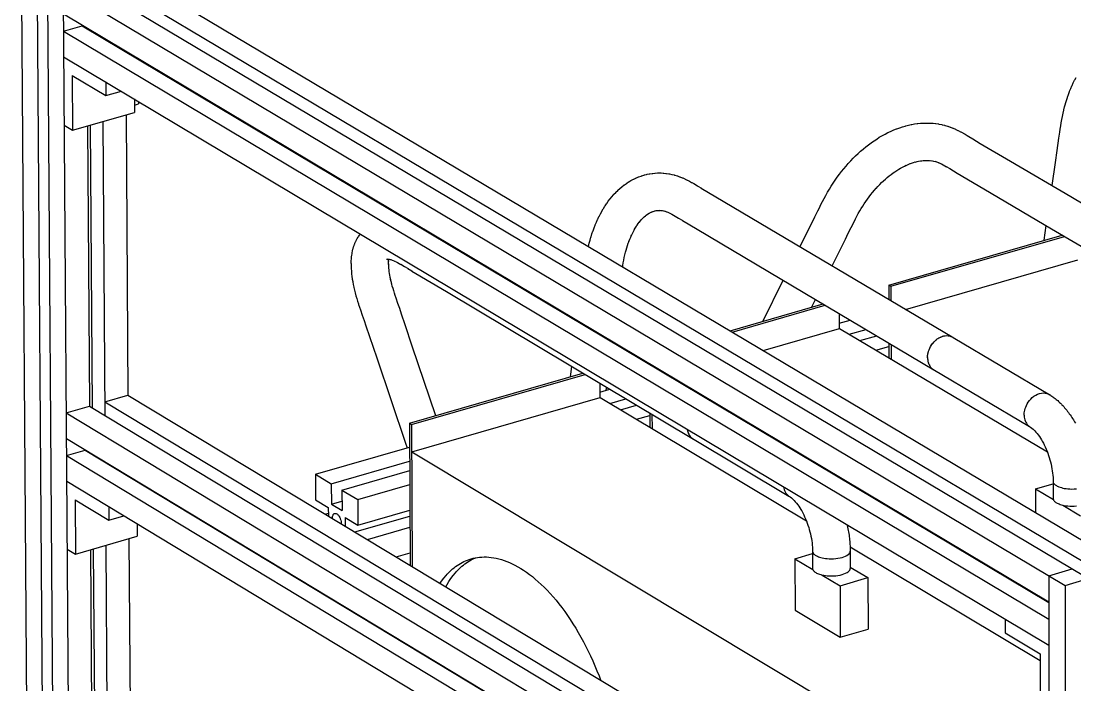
# Model space of a CAD drawing. Header units: millimetres. Extents: x -320 to 345, y -425 to 415.
# Drawn here: x -320.4 to -38.1, y 122.2 to 299.9 of the extents above; entities that cross this region are included whole.
import ezdxf

# ---------------------------------------------------------------- set-up
doc = ezdxf.new("R2010")
doc.units = ezdxf.units.MM
doc.layers.add('VISIBLE', color=7, linetype='Continuous')

msp = doc.modelspace()

# ---------------------------------------------------------------- linework, layer by layer
at = {"layer": 'VISIBLE'}
for p, q in [((-320.42, 315.37), (-316.26, -245.81)), ((-302.16, 313.61), (-31.15, 152.39)), ((-296.78, 315.88), (-24, 153.7)), ((-316.2, 312.86), (-312.09, -248.45)), ((-313.38, 311.18), (-309.3, -250.21)), ((-313.38, 311.18), (-40.75, 148.83)), ((-306.31, 312.44), (-35.34, 151.18)), ((-309.15, 308.66), (-305.13, -252.85)), ((-309.1, 301.79), (-45.12, 144.47)), ((-309.07, 297.21), (-304.09, 298.62)), ((-309.07, 297.21), (-45.12, 139.83)), ((-304.09, 298.81), (-304.09, 298.62)), ((-304.09, 298.62), (-45.12, 144.29)), ((-309.02, 290.35), (-45.11, 132.87)), ((-309.02, 290.35), (-309.02, 290.35)), ((-306.73, 285.34), (-306.63, 270.7)), ((-306.73, 285.34), (-297.7, 279.95)), ((-306.73, 285.34), (-306.73, 285.34)), ((-297.73, 283.61), (-297.7, 279.95)), ((-297.73, 283.61), (-297.73, 283.61)), ((-39.21, 281.85), (-38.9, 282.58)), ((-38.9, 282.58), (-38.87, 282.64)), ((-38.87, 282.64), (-38.54, 283.36)), ((-38.54, 283.36), (-38.19, 284.06)), ((-38.19, 284.06), (-38.16, 284.12)), ((-38.16, 284.12), (-37.8, 284.8)), ((-297.7, 279.95), (-293.56, 281.13)), ((-40.12, 279.43), (-40.1, 279.49)), ((-40.1, 279.49), (-39.83, 280.27)), ((-39.83, 280.27), (-39.54, 281.04)), ((-39.54, 281.04), (-39.52, 281.1)), ((-39.52, 281.1), (-39.21, 281.85)), ((-290.07, 279.04), (-290.05, 275.42)), ((-290.06, 277.4), (-288.99, 277.71)), ((-289, 278.4), (-288.99, 277.71)), ((-288.99, 277.71), (-288.99, 277.71)), ((-41.09, 276.11), (-40.87, 276.94)), ((-40.87, 276.94), (-40.64, 277.77)), ((-40.64, 277.77), (-40.63, 277.82)), ((-40.63, 277.82), (-40.38, 278.63)), ((-40.38, 278.63), (-40.12, 279.43)), ((-306.63, 270.7), (-290.05, 275.42)), ((-292.29, 274.78), (-291.78, 199.75)), ((-290.05, 275.42), (-290.05, 275.42)), ((-41.63, 273.52), (-41.47, 274.37)), ((-41.47, 274.37), (-41.29, 275.22)), ((-41.29, 275.22), (-41.1, 276.06)), ((-41.29, 275.22), (-41.28, 275.27)), ((-41.29, 275.22), (-41.29, 275.22)), ((-41.28, 275.27), (-41.26, 275.34)), ((-41.1, 276.06), (-41.09, 276.11)), ((-41.09, 276.11), (-41.09, 276.11)), ((-41.09, 276.11), (-41.09, 276.11)), ((-308.89, 272.05), (-306.63, 270.7)), ((-308.89, 272.05), (-308.89, 272.05)), ((-302.65, 271.83), (-302.13, 196.78)), ((-301.87, 272.05), (-301.34, 196.3)), ((-298.51, 273.01), (-297.96, 194.27)), ((-86.65, 270.74), (-85.92, 271.03)), ((-85.92, 271.03), (-85.78, 271.08)), ((-85.78, 271.08), (-85.05, 271.35)), ((-85.05, 271.35), (-84.32, 271.58)), ((-84.32, 271.58), (-83.59, 271.79)), ((-83.59, 271.79), (-83.43, 271.84)), ((-83.43, 271.84), (-82.7, 272.02)), ((-82.7, 272.02), (-81.98, 272.17)), ((-81.98, 272.17), (-81.81, 272.21)), ((-81.81, 272.21), (-81.09, 272.34)), ((-81.09, 272.34), (-80.37, 272.43)), ((-80.37, 272.43), (-80.2, 272.46)), ((-80.2, 272.46), (-79.48, 272.53)), ((-79.48, 272.53), (-79.31, 272.54)), ((-79.31, 272.54), (-78.59, 272.58)), ((-78.59, 272.58), (-77.89, 272.59)), ((-77.89, 272.59), (-77.71, 272.59)), ((-77.71, 272.59), (-77, 272.58)), ((-77, 272.58), (-76.91, 272.57)), ((-76.91, 272.57), (-76.21, 272.53)), ((-76.21, 272.53), (-76.13, 272.52)), ((-76.13, 272.52), (-75.43, 272.45)), ((-75.43, 272.45), (-75.34, 272.44)), ((-75.34, 272.44), (-74.66, 272.34)), ((-74.66, 272.34), (-74.57, 272.32)), ((-74.57, 272.32), (-74.48, 272.3)), ((-74.48, 272.3), (-73.8, 272.17)), ((-73.8, 272.17), (-73.71, 272.15)), ((-73.71, 272.15), (-73.05, 271.99)), ((-73.05, 271.99), (-72.96, 271.97)), ((-72.96, 271.97), (-72.87, 271.94)), ((-72.87, 271.94), (-72.22, 271.75)), ((-72.22, 271.75), (-72.13, 271.72)), ((-72.13, 271.72), (-71.5, 271.5)), ((-71.5, 271.5), (-71.41, 271.47)), ((-71.41, 271.47), (-70.79, 271.22)), ((-70.79, 271.22), (-70.71, 271.19)), ((-70.71, 271.19), (-70.11, 270.92)), ((-42.05, 270.98), (-41.92, 271.82)), ((-41.92, 271.82), (-41.78, 272.67)), ((-41.78, 272.67), (-41.63, 273.52)), ((-91.93, 267.86), (-91.22, 268.32)), ((-91.22, 268.32), (-90.51, 268.77)), ((-90.51, 268.77), (-89.8, 269.18)), ((-89.8, 269.18), (-89.68, 269.25)), ((-89.68, 269.25), (-88.96, 269.65)), ((-88.96, 269.65), (-88.24, 270.02)), ((-88.24, 270.02), (-87.51, 270.36)), ((-87.51, 270.36), (-87.38, 270.42)), ((-87.38, 270.42), (-86.65, 270.74)), ((-70.11, 270.92), (-70.02, 270.89)), ((-70.02, 270.89), (-69.44, 270.61)), ((-69.44, 270.61), (-69.35, 270.57)), ((-69.35, 270.57), (-68.79, 270.28)), ((-68.79, 270.28), (-68.7, 270.23)), ((-68.7, 270.23), (-68.15, 269.93)), ((-68.15, 269.93), (-68.07, 269.89)), ((-68.07, 269.89), (-67.53, 269.58)), ((-67.53, 269.58), (-67, 269.27)), ((-67, 269.27), (-66.49, 268.96)), ((-66.49, 268.96), (-65.47, 268.35)), ((-65.47, 268.35), (-63.47, 267.16)), ((-42.88, 265.25), (-42.42, 268.5)), ((-42.42, 268.5), (-42.18, 270.15)), ((-42.18, 270.15), (-42.05, 270.98)), ((-95.54, 265.04), (-94.87, 265.62)), ((-94.87, 265.62), (-94.79, 265.69)), ((-94.79, 265.69), (-94.11, 266.25)), ((-94.11, 266.25), (-93.42, 266.78)), ((-93.42, 266.78), (-92.73, 267.29)), ((-92.73, 267.29), (-92.03, 267.78)), ((-92.03, 267.78), (-91.93, 267.86)), ((-63.47, 267.16), (-55.4, 262.41)), ((-98.13, 262.51), (-97.5, 263.18)), ((-97.5, 263.18), (-96.85, 263.82)), ((-96.85, 263.82), (-96.2, 264.44)), ((-96.2, 264.44), (-95.54, 265.04)), ((-79.12, 262.52), (-78.63, 262.57)), ((-78.77, 262.56), (-78.25, 262.59)), ((-78.77, 262.56), (-78.77, 262.56)), ((-78.25, 262.59), (-77.82, 262.6)), ((-77.91, 262.6), (-77.4, 262.59)), ((-77.91, 262.6), (-77.91, 262.6)), ((-77.4, 262.59), (-77.04, 262.57)), ((-77.08, 262.57), (-76.62, 262.52)), ((-77.08, 262.57), (-77.08, 262.57)), ((-43.35, 262.02), (-42.88, 265.25)), ((-100.62, 259.63), (-100.03, 260.36)), ((-100.03, 260.36), (-99.43, 261.08)), ((-99.43, 261.08), (-98.82, 261.77)), ((-98.82, 261.77), (-98.76, 261.83)), ((-98.76, 261.83), (-98.13, 262.51)), ((-86.39, 259.54), (-85.84, 259.9)), ((-85.84, 259.9), (-85.3, 260.24)), ((-85.3, 260.24), (-84.82, 260.52)), ((-84.87, 260.5), (-84.32, 260.8)), ((-84.87, 260.5), (-84.87, 260.5)), ((-84.32, 260.8), (-83.77, 261.08)), ((-83.77, 261.08), (-83.32, 261.29)), ((-83.36, 261.27), (-82.81, 261.51)), ((-83.36, 261.27), (-83.36, 261.27)), ((-82.81, 261.51), (-82.29, 261.72)), ((-82.41, 261.68), (-81.86, 261.88)), ((-82.41, 261.68), (-82.41, 261.68)), ((-81.86, 261.88), (-81.31, 262.05)), ((-81.31, 262.05), (-80.92, 262.17)), ((-80.93, 262.16), (-80.39, 262.3)), ((-80.93, 262.16), (-80.93, 262.16)), ((-80.39, 262.3), (-80, 262.38)), ((-80.01, 262.38), (-79.48, 262.47)), ((-80.01, 262.38), (-80.01, 262.38)), ((-79.48, 262.47), (-79.12, 262.52)), ((-79.12, 262.52), (-79.12, 262.52)), ((-76.76, 262.54), (-76.27, 262.47)), ((-76.76, 262.54), (-76.76, 262.54)), ((-76.27, 262.47), (-75.93, 262.41)), ((-75.97, 262.42), (-75.58, 262.32)), ((-75.97, 262.42), (-75.97, 262.42)), ((-75.67, 262.35), (-75.22, 262.21)), ((-75.67, 262.35), (-75.67, 262.35)), ((-75.38, 262.27), (-74.91, 262.1)), ((-75.38, 262.27), (-75.38, 262.27)), ((-74.91, 262.1), (-74.53, 261.95)), ((-74.62, 261.99), (-74.16, 261.78)), ((-74.62, 261.99), (-74.62, 261.99)), ((-74.16, 261.78), (-73.76, 261.59)), ((-73.86, 261.64), (-73.39, 261.4)), ((-73.86, 261.64), (-73.86, 261.64)), ((-73.39, 261.4), (-72.47, 260.89)), ((-72.6, 260.96), (-71.63, 260.39)), ((-72.6, 260.96), (-72.6, 260.96)), ((-71.63, 260.39), (-70.64, 259.79)), ((-70.64, 259.79), (-69.64, 259.18)), ((-55.4, 262.41), (-39.23, 252.89)), ((-44.25, 255.84), (-43.35, 262.02)), ((-157.58, 256.88), (-157.05, 257.19)), ((-157.05, 257.19), (-156.97, 257.24)), ((-156.97, 257.24), (-156.88, 257.28)), ((-156.88, 257.28), (-156.35, 257.57)), ((-156.35, 257.57), (-156.26, 257.61)), ((-156.26, 257.61), (-155.72, 257.87)), ((-155.72, 257.87), (-155.63, 257.91)), ((-155.63, 257.91), (-155.54, 257.95)), ((-155.54, 257.95), (-154.99, 258.18)), ((-154.99, 258.18), (-154.9, 258.21)), ((-154.9, 258.21), (-154.35, 258.41)), ((-154.35, 258.41), (-154.25, 258.45)), ((-154.25, 258.45), (-154.16, 258.48)), ((-154.16, 258.48), (-153.6, 258.65)), ((-153.6, 258.65), (-153.5, 258.68)), ((-153.5, 258.68), (-153.41, 258.7)), ((-153.41, 258.7), (-152.84, 258.85)), ((-152.84, 258.85), (-152.74, 258.87)), ((-152.74, 258.87), (-152.17, 258.99)), ((-152.17, 258.99), (-152.08, 259)), ((-152.08, 259), (-151.98, 259.02)), ((-151.98, 259.02), (-151.4, 259.11)), ((-151.4, 259.11), (-151.3, 259.12)), ((-151.3, 259.12), (-151.2, 259.13)), ((-151.2, 259.13), (-150.63, 259.19)), ((-150.63, 259.19), (-150.53, 259.2)), ((-150.53, 259.2), (-149.95, 259.22)), ((-149.95, 259.22), (-149.84, 259.23)), ((-149.84, 259.23), (-149.74, 259.23)), ((-149.74, 259.23), (-149.16, 259.23)), ((-149.16, 259.23), (-149.06, 259.23)), ((-149.06, 259.23), (-148.96, 259.22)), ((-148.96, 259.22), (-148.38, 259.19)), ((-148.38, 259.19), (-148.28, 259.19)), ((-148.28, 259.19), (-147.69, 259.13)), ((-147.69, 259.13), (-147.59, 259.12)), ((-147.59, 259.12), (-147.49, 259.1)), ((-147.49, 259.1), (-146.91, 259.02)), ((-146.91, 259.02), (-146.81, 259)), ((-146.81, 259), (-146.71, 258.98)), ((-146.71, 258.98), (-146.13, 258.86)), ((-146.13, 258.86), (-146.03, 258.84)), ((-146.03, 258.84), (-145.44, 258.69)), ((-145.44, 258.69), (-145.35, 258.67)), ((-145.35, 258.67), (-145.26, 258.64)), ((-145.26, 258.64), (-144.67, 258.47)), ((-144.67, 258.47), (-144.58, 258.44)), ((-144.58, 258.44), (-144.01, 258.23)), ((-144.01, 258.23), (-143.91, 258.2)), ((-143.91, 258.2), (-143.35, 257.97)), ((-143.35, 257.97), (-143.26, 257.94)), ((-143.26, 257.94), (-143.17, 257.9)), ((-143.17, 257.9), (-142.61, 257.65)), ((-142.61, 257.65), (-142.52, 257.61)), ((-142.52, 257.61), (-141.97, 257.34)), ((-141.97, 257.34), (-141.89, 257.3)), ((-141.89, 257.3), (-141.35, 257.01)), ((-141.35, 257.01), (-140.81, 256.72)), ((-102.86, 256.54), (-102.32, 257.33)), ((-102.32, 257.33), (-101.76, 258.12)), ((-101.76, 258.12), (-101.19, 258.88)), ((-101.19, 258.88), (-100.62, 259.63)), ((-89.9, 256.65), (-89.38, 257.14)), ((-89.38, 257.14), (-88.86, 257.61)), ((-88.86, 257.61), (-88.41, 258)), ((-88.42, 257.99), (-87.89, 258.42)), ((-88.42, 257.99), (-88.42, 257.99)), ((-87.89, 258.42), (-87.36, 258.84)), ((-87.36, 258.84), (-86.82, 259.24)), ((-86.82, 259.24), (-86.37, 259.55)), ((-86.39, 259.54), (-86.39, 259.54)), ((-69.64, 259.18), (-68.62, 258.59)), ((-68.62, 258.59), (-60.55, 253.83)), ((-161.07, 254.07), (-160.6, 254.53)), ((-160.6, 254.53), (-160.53, 254.6)), ((-160.53, 254.6), (-160.05, 255.04)), ((-160.05, 255.04), (-159.98, 255.1)), ((-159.98, 255.1), (-159.49, 255.51)), ((-159.49, 255.51), (-159.42, 255.57)), ((-159.42, 255.57), (-158.92, 255.96)), ((-158.92, 255.96), (-158.84, 256.02)), ((-158.84, 256.02), (-158.77, 256.07)), ((-158.77, 256.07), (-158.26, 256.44)), ((-158.26, 256.44), (-158.18, 256.49)), ((-158.18, 256.49), (-157.66, 256.83)), ((-157.66, 256.83), (-157.58, 256.88)), ((-140.81, 256.72), (-140.73, 256.67)), ((-140.73, 256.67), (-140.21, 256.37)), ((-140.21, 256.37), (-139.19, 255.77)), ((-139.19, 255.77), (-139.11, 255.72)), ((-139.11, 255.72), (-138.18, 255.15)), ((-138.2, 255.16), (-138.2, 255.16)), ((-138.2, 255.16), (-134.27, 252.83)), ((-104.39, 254.05), (-103.9, 254.88)), ((-103.9, 254.88), (-103.88, 254.91)), ((-103.88, 254.91), (-103.38, 255.73)), ((-103.38, 255.73), (-102.86, 256.54)), ((-92.3, 254.03), (-91.82, 254.6)), ((-91.82, 254.6), (-91.35, 255.14)), ((-91.39, 255.09), (-90.9, 255.63)), ((-91.39, 255.09), (-91.39, 255.09)), ((-90.9, 255.63), (-90.4, 256.15)), ((-90.4, 256.15), (-89.9, 256.65)), ((-163.54, 251.07), (-163.12, 251.65)), ((-163.12, 251.65), (-162.7, 252.21)), ((-162.7, 252.21), (-162.65, 252.28)), ((-162.65, 252.28), (-162.21, 252.81)), ((-162.21, 252.81), (-162.16, 252.88)), ((-162.16, 252.88), (-161.71, 253.39)), ((-161.71, 253.39), (-161.65, 253.45)), ((-161.65, 253.45), (-161.59, 253.52)), ((-161.59, 253.52), (-161.13, 254.01)), ((-161.13, 254.01), (-161.07, 254.07)), ((-134.27, 252.83), (-71, 215.35)), ((-106.16, 250.75), (-105.74, 251.57)), ((-105.74, 251.57), (-105.3, 252.39)), ((-105.3, 252.39), (-104.85, 253.22)), ((-104.85, 253.22), (-104.39, 254.05)), ((-94.54, 251), (-94.12, 251.63)), ((-94.12, 251.63), (-93.68, 252.25)), ((-93.68, 252.25), (-93.23, 252.86)), ((-93.23, 252.86), (-92.77, 253.45)), ((-92.77, 253.45), (-92.3, 254.03)), ((-60.55, 253.83), (-44.39, 244.3)), ((-39.23, 252.89), (-6.71, 233.75)), ((-165.23, 248.28), (-164.87, 248.94)), ((-164.87, 248.94), (-164.83, 249.01)), ((-164.83, 249.01), (-164.46, 249.65)), ((-164.46, 249.65), (-164.42, 249.72)), ((-164.42, 249.72), (-164.03, 250.34)), ((-164.03, 250.34), (-163.98, 250.41)), ((-163.98, 250.41), (-163.58, 251)), ((-163.58, 251), (-163.54, 251.07)), ((-152.36, 248.34), (-152.08, 248.51)), ((-152.15, 248.47), (-151.81, 248.65)), ((-152.15, 248.47), (-152.15, 248.47)), ((-151.85, 248.63), (-151.56, 248.77)), ((-151.85, 248.63), (-151.85, 248.63)), ((-151.64, 248.74), (-151.3, 248.88)), ((-151.64, 248.74), (-151.64, 248.74)), ((-151.34, 248.86), (-151.07, 248.96)), ((-151.34, 248.86), (-151.34, 248.86)), ((-151.13, 248.94), (-150.81, 249.04)), ((-151.13, 248.94), (-151.13, 248.94)), ((-150.92, 249.01), (-150.56, 249.1)), ((-150.92, 249.01), (-150.92, 249.01)), ((-150.71, 249.07), (-150.34, 249.15)), ((-150.71, 249.07), (-150.71, 249.07)), ((-150.4, 249.14), (-150.08, 249.19)), ((-150.4, 249.14), (-150.4, 249.14)), ((-150.19, 249.18), (-149.83, 249.21)), ((-150.19, 249.18), (-150.19, 249.18)), ((-149.88, 249.21), (-149.6, 249.22)), ((-149.66, 249.22), (-149.66, 249.22)), ((-149.66, 249.22), (-149.34, 249.22)), ((-149.45, 249.23), (-149.08, 249.21)), ((-149.45, 249.23), (-149.45, 249.23)), ((-149.13, 249.21), (-148.83, 249.18)), ((-149.13, 249.21), (-149.13, 249.21)), ((-148.91, 249.19), (-148.56, 249.14)), ((-148.91, 249.19), (-148.91, 249.19)), ((-148.68, 249.17), (-148.3, 249.09)), ((-148.68, 249.17), (-148.68, 249.17)), ((-148.36, 249.1), (-148.02, 249.02)), ((-148.36, 249.1), (-148.36, 249.1)), ((-148.12, 249.05), (-147.72, 248.93)), ((-148.12, 249.05), (-148.12, 249.05)), ((-147.88, 248.99), (-147.46, 248.84)), ((-147.88, 248.99), (-147.88, 248.99)), ((-147.54, 248.87), (-147.14, 248.71)), ((-147.54, 248.87), (-147.54, 248.87)), ((-147.2, 248.74), (-146.8, 248.55)), ((-147.2, 248.74), (-147.2, 248.74)), ((-146.85, 248.58), (-146.43, 248.38)), ((-146.85, 248.58), (-146.85, 248.58)), ((-107.77, 247.53), (-106.98, 249.13)), ((-106.98, 249.13), (-106.57, 249.94)), ((-106.57, 249.94), (-106.16, 250.75)), ((-96.14, 248.35), (-95.75, 249.05)), ((-95.75, 249.05), (-95.35, 249.72)), ((-95.37, 249.7), (-94.96, 250.36)), ((-95.37, 249.7), (-95.37, 249.7)), ((-94.96, 250.36), (-94.54, 251)), ((-166.6, 245.33), (-166.3, 246.06)), ((-166.3, 246.06), (-165.98, 246.77)), ((-165.98, 246.77), (-165.94, 246.84)), ((-165.94, 246.84), (-165.61, 247.54)), ((-165.61, 247.54), (-165.58, 247.6)), ((-165.58, 247.6), (-165.23, 248.28)), ((-155.39, 245.28), (-155.07, 245.72)), ((-155.07, 245.72), (-154.8, 246.08)), ((-154.85, 246.01), (-154.52, 246.41)), ((-154.85, 246.01), (-154.85, 246.01)), ((-154.52, 246.41), (-154.25, 246.73)), ((-154.31, 246.66), (-153.97, 247.02)), ((-154.31, 246.66), (-154.31, 246.66)), ((-154.03, 246.97), (-153.69, 247.29)), ((-154.03, 246.97), (-154.03, 246.97)), ((-153.74, 247.25), (-153.39, 247.57)), ((-153.74, 247.25), (-153.74, 247.25)), ((-153.53, 247.45), (-153.17, 247.76)), ((-153.53, 247.45), (-153.53, 247.45)), ((-153.17, 247.76), (-152.87, 247.99)), ((-152.95, 247.93), (-152.6, 248.18)), ((-152.95, 247.93), (-152.95, 247.93)), ((-152.66, 248.15), (-152.33, 248.36)), ((-152.66, 248.15), (-152.66, 248.15)), ((-152.36, 248.34), (-152.36, 248.34)), ((-146.49, 248.4), (-146.06, 248.18)), ((-146.49, 248.4), (-146.49, 248.4)), ((-146.08, 248.19), (-145.19, 247.68)), ((-145.19, 247.69), (-144.28, 247.14)), ((-145.19, 247.69), (-145.19, 247.69)), ((-144.32, 247.16), (-143.35, 246.58)), ((-144.32, 247.16), (-144.32, 247.16)), ((-143.35, 246.58), (-143.27, 246.53)), ((-143.27, 246.53), (-141.3, 245.35)), ((-109.33, 244.37), (-107.77, 247.53)), ((-98.06, 244.64), (-97.29, 246.16)), ((-97.29, 246.16), (-96.91, 246.91)), ((-96.91, 246.91), (-96.52, 247.63)), ((-96.52, 247.63), (-96.14, 248.35)), ((-229.66, 242.7), (-229.59, 242.79)), ((-229.59, 242.79), (-229.52, 242.88)), ((-229.52, 242.88), (-229.5, 242.9)), ((-167.73, 242.12), (-167.48, 242.91)), ((-167.48, 242.91), (-167.22, 243.69)), ((-167.22, 243.69), (-167.2, 243.75)), ((-167.2, 243.75), (-166.92, 244.52)), ((-166.92, 244.52), (-166.63, 245.26)), ((-166.63, 245.26), (-166.6, 245.33)), ((-156.92, 242.53), (-156.66, 243.07)), ((-156.66, 243.07), (-156.39, 243.6)), ((-156.39, 243.6), (-156.12, 244.09)), ((-156.19, 243.98), (-155.9, 244.47)), ((-156.19, 243.98), (-156.19, 243.98)), ((-155.9, 244.47), (-155.6, 244.95)), ((-155.6, 244.95), (-155.35, 245.32)), ((-155.39, 245.28), (-155.39, 245.28)), ((-141.3, 245.35), (-139.32, 244.18)), ((-139.32, 244.18), (-75.92, 206.58)), ((-111.76, 239.5), (-109.33, 244.37)), ((-99.6, 241.52), (-98.83, 243.09)), ((-98.83, 243.09), (-98.06, 244.64)), ((-46.38, 241.2), (-45.81, 245.14)), ((-44.39, 244.3), (-11.96, 225.19)), ((-231.23, 239.78), (-231.08, 240.2)), ((-231.08, 240.2), (-231.03, 240.3)), ((-231.03, 240.3), (-230.99, 240.4)), ((-230.99, 240.4), (-230.82, 240.8)), ((-230.82, 240.8), (-230.77, 240.9)), ((-230.77, 240.9), (-230.72, 241)), ((-230.72, 241), (-230.53, 241.37)), ((-230.53, 241.37), (-230.48, 241.47)), ((-230.48, 241.47), (-230.36, 241.66)), ((-230.36, 241.66), (-230.15, 242.01)), ((-230.15, 242.01), (-230.03, 242.2)), ((-230.03, 242.2), (-229.96, 242.29)), ((-229.96, 242.29), (-229.73, 242.61)), ((-229.73, 242.61), (-229.66, 242.7)), ((-168.41, 239.59), (-168.2, 240.43)), ((-168.2, 240.43), (-167.98, 241.25)), ((-167.98, 241.25), (-167.75, 242.06)), ((-167.75, 242.06), (-167.73, 242.12)), ((-157.97, 239.82), (-157.76, 240.44)), ((-157.76, 240.44), (-157.56, 240.98)), ((-157.59, 240.92), (-157.36, 241.52)), ((-157.59, 240.92), (-157.59, 240.92)), ((-157.36, 241.52), (-157.11, 242.09)), ((-157.11, 242.09), (-156.87, 242.65)), ((-156.92, 242.53), (-156.92, 242.53)), ((-100.38, 239.94), (-99.6, 241.52)), ((-87.97, 229.23), (-41.5, 242.6)), ((-87.4, 228.89), (-40.93, 242.26)), ((-231.88, 236.97), (-231.85, 237.18)), ((-231.85, 237.18), (-231.77, 237.68)), ((-231.77, 237.68), (-231.73, 237.89)), ((-231.73, 237.89), (-231.64, 238.37)), ((-231.64, 238.37), (-231.52, 238.82)), ((-231.52, 238.82), (-231.47, 239.04)), ((-231.47, 239.04), (-231.33, 239.47)), ((-231.33, 239.47), (-231.27, 239.68)), ((-231.27, 239.68), (-231.23, 239.78)), ((-168.41, 239.56), (-168.41, 239.59)), ((-158.83, 236.62), (-158.67, 237.31)), ((-158.67, 237.31), (-158.51, 237.99)), ((-158.51, 237.99), (-158.36, 238.55)), ((-158.36, 238.54), (-158.17, 239.18)), ((-158.36, 238.54), (-158.36, 238.54)), ((-158.17, 239.18), (-157.97, 239.82)), ((-103.15, 234.39), (-100.38, 239.94)), ((-232.02, 234.96), (-232.01, 235.16)), ((-232.02, 234.96), (-232.01, 234.39)), ((-232.01, 235.16), (-231.99, 235.72)), ((-232.01, 234.39), (-232.01, 234.29)), ((-231.99, 235.72), (-231.95, 236.25)), ((-231.95, 236.25), (-231.94, 236.46)), ((-231.94, 236.46), (-231.88, 236.97)), ((-222.49, 236.16), (-222.33, 236.19)), ((-222.49, 236.16), (-222.49, 236.16)), ((-222.48, 236.18), (-222.3, 236.2)), ((-222.48, 236.18), (-222.48, 236.18)), ((-222.43, 236.16), (-222.31, 236.19)), ((-222.43, 236.18), (-222.33, 236.19)), ((-222.43, 236.16), (-222.43, 236.16)), ((-222.39, 236.19), (-222.24, 236.2)), ((-222.39, 236.19), (-222.39, 236.19)), ((-222.29, 236.21), (-222, 236.17)), ((-222.29, 236.21), (-222.29, 236.21)), ((-222.29, 236.18), (-222.27, 236.2)), ((-222.29, 236.2), (-222.15, 236.19)), ((-222.29, 236.2), (-222.29, 236.2)), ((-222.29, 236.18), (-222.29, 236.18)), ((-222.05, 236.18), (-221.85, 236.15)), ((-222.05, 236.18), (-222.05, 236.18)), ((-222.01, 234.73), (-221.99, 235.18)), ((-222.01, 234.73), (-222.01, 234.73)), ((-222, 234.88), (-222, 234.47)), ((-222, 234.47), (-221.99, 234)), ((-221.99, 235.18), (-221.97, 235.46)), ((-221.98, 235.4), (-221.94, 235.74)), ((-221.98, 235.4), (-221.98, 235.4)), ((-221.96, 235.59), (-221.9, 235.98)), ((-221.96, 235.59), (-221.96, 235.59)), ((-221.95, 235.77), (-221.88, 236.12)), ((-221.95, 235.77), (-221.95, 235.77)), ((-221.91, 236.16), (-221.65, 236.11)), ((-221.91, 236.16), (-221.91, 236.16)), ((-221.9, 236.04), (-221.87, 236.15)), ((-221.9, 236.04), (-221.9, 236.04)), ((-221.75, 236.13), (-221.43, 236.05)), ((-221.75, 236.13), (-221.75, 236.13)), ((-221.57, 236.09), (-221.18, 235.97)), ((-221.57, 236.09), (-221.57, 236.09)), ((-221.38, 236.04), (-220.97, 235.9)), ((-221.38, 236.04), (-221.38, 236.04)), ((-220.97, 235.9), (-220.65, 235.77)), ((-220.74, 235.81), (-220.31, 235.62)), ((-220.74, 235.81), (-220.74, 235.81)), ((-220.39, 235.66), (-219.95, 235.44)), ((-220.39, 235.66), (-220.39, 235.66)), ((-219.95, 235.44), (-219.55, 235.24)), ((-219.58, 235.25), (-219.11, 235)), ((-219.58, 235.25), (-219.58, 235.25)), ((-219.11, 235), (-218.7, 234.77)), ((-218.71, 234.78), (-217.73, 234.21)), ((-218.71, 234.78), (-218.71, 234.78)), ((-159.26, 234.12), (-159.21, 234.45)), ((-159.21, 234.45), (-159.09, 235.18)), ((-159.09, 235.18), (-158.96, 235.91)), ((-158.96, 235.91), (-158.83, 236.62)), ((-83.46, 222.73), (-37.33, 236.02)), ((-232.01, 234.29), (-231.99, 233.7)), ((-231.99, 233.7), (-231.99, 233.6)), ((-231.99, 233.6), (-231.95, 233)), ((-231.95, 233), (-231.94, 232.9)), ((-231.94, 232.9), (-231.89, 232.28)), ((-231.89, 232.28), (-231.88, 232.19)), ((-231.88, 232.19), (-231.8, 231.55)), ((-231.8, 231.55), (-231.71, 230.9)), ((-221.99, 234.17), (-221.96, 233.7)), ((-221.99, 234), (-221.99, 234)), ((-221.96, 233.73), (-221.92, 233.28)), ((-221.96, 233.7), (-221.96, 233.7)), ((-221.93, 233.29), (-221.87, 232.84)), ((-221.92, 233.28), (-221.92, 233.28)), ((-221.87, 232.84), (-221.8, 232.3)), ((-221.81, 232.37), (-221.72, 231.83)), ((-221.8, 232.3), (-221.8, 232.3)), ((-221.72, 231.86), (-221.62, 231.34)), ((-221.72, 231.83), (-221.72, 231.83)), ((-217.73, 234.21), (-216.76, 233.63)), ((-216.8, 233.65), (-215.78, 233.03)), ((-216.8, 233.65), (-216.8, 233.65)), ((-215.78, 233.03), (-215.7, 232.98)), ((-215.7, 232.98), (-214.67, 232.36)), ((-214.67, 232.36), (-206.45, 227.46)), ((-231.71, 230.9), (-231.7, 230.81)), ((-231.7, 230.81), (-231.58, 230.15)), ((-231.58, 230.15), (-231.57, 230.06)), ((-231.57, 230.06), (-231.44, 229.38)), ((-231.44, 229.38), (-231.29, 228.69)), ((-231.29, 228.69), (-231.27, 228.6)), ((-221.62, 231.34), (-221.5, 230.76)), ((-221.51, 230.81), (-221.38, 230.24)), ((-221.5, 230.76), (-221.5, 230.76)), ((-221.38, 230.24), (-221.22, 229.62)), ((-221.24, 229.69), (-221.06, 229.06)), ((-221.22, 229.62), (-221.22, 229.62)), ((-221.06, 229.06), (-220.87, 228.42)), ((-121.74, 219.51), (-116.25, 230.5)), ((-87.97, 229.23), (-87.96, 225.39)), ((-87.97, 229.23), (-87.4, 228.89)), ((-87.4, 228.89), (-87.39, 225.06)), ((-231.27, 228.6), (-231.11, 227.9)), ((-231.11, 227.9), (-230.93, 227.18)), ((-230.93, 227.18), (-230.91, 227.11)), ((-230.91, 227.11), (-230.71, 226.38)), ((-230.71, 226.38), (-230.5, 225.65)), ((-220.87, 228.42), (-220.67, 227.75)), ((-220.67, 227.75), (-220.46, 227.08)), ((-220.49, 227.17), (-220.27, 226.53)), ((-220.46, 227.08), (-220.46, 227.08)), ((-220.27, 226.53), (-220.04, 225.83)), ((-206.45, 227.46), (-140.32, 187.99)), ((-230.5, 225.65), (-230.27, 224.92)), ((-230.27, 224.92), (-230.03, 224.18)), ((-230.03, 224.18), (-229.99, 224.05)), ((-229.99, 224.05), (-229.75, 223.32)), ((-229.75, 223.32), (-229.51, 222.59)), ((-220.04, 225.83), (-219.56, 224.42)), ((-219.56, 224.42), (-219.08, 223)), ((-130.46, 216.99), (-105.57, 224.16)), ((-129.89, 216.66), (-105, 223.82)), ((-108.71, 223.26), (-107.64, 225.39)), ((-229.51, 222.59), (-229.01, 221.14)), ((-229.01, 221.14), (-228.52, 219.7)), ((-219.08, 223), (-218.59, 221.56)), ((-218.59, 221.56), (-217.62, 218.71)), ((-101.24, 221.59), (-101.23, 217.61)), ((-228.52, 219.7), (-228.04, 218.27)), ((-228.04, 218.27), (-227.07, 215.42)), ((-217.62, 218.71), (-215.7, 213)), ((-121.61, 211.73), (-101.19, 217.62)), ((-101.23, 219.04), (-98.34, 219.87)), ((-101.19, 217.62), (-101.19, 217.62)), ((-101.19, 217.62), (-45.5, 184.57)), ((-227.07, 215.42), (-225.15, 209.71)), ((-98.55, 216.05), (-94.06, 217.34)), ((-95.7, 214.35), (-91.21, 215.65)), ((-75.41, 214.45), (-74.97, 214.8)), ((-75.34, 214.51), (-75.23, 214.6)), ((-75.23, 214.6), (-75.06, 214.73)), ((-74.97, 214.8), (-74.49, 215.11)), ((-74.92, 214.83), (-74.85, 214.88)), ((-74.85, 214.88), (-74.54, 215.08)), ((-74.49, 215.11), (-73.98, 215.36)), ((-74.49, 215.11), (-73.98, 215.36)), ((-74.48, 215.11), (-74.47, 215.12)), ((-74.47, 215.12), (-74.07, 215.32)), ((-74.07, 215.32), (-74.02, 215.34)), ((-73.98, 215.36), (-73.47, 215.54)), ((-73.98, 215.36), (-73.47, 215.54)), ((-73.89, 215.4), (-73.67, 215.48)), ((-73.67, 215.48), (-73.55, 215.52)), ((-73.47, 215.54), (-72.96, 215.66)), ((-73.39, 215.56), (-73.26, 215.6)), ((-73.26, 215.6), (-73.05, 215.64)), ((-72.96, 215.66), (-72.45, 215.7)), ((-72.91, 215.66), (-72.86, 215.67)), ((-72.86, 215.67), (-72.46, 215.7)), ((-72.46, 215.7), (-72.46, 215.7)), ((-72.45, 215.7), (-71.97, 215.66)), ((-72.43, 215.7), (-72.07, 215.68)), ((-72.07, 215.68), (-72.02, 215.67)), ((-71.97, 215.66), (-71.53, 215.57)), ((-71.88, 215.64), (-71.7, 215.61)), ((-71.7, 215.61), (-71.6, 215.58)), ((-71.53, 215.57), (-71.12, 215.41)), ((-71.45, 215.54), (-71.34, 215.5)), ((-71.34, 215.5), (-71.21, 215.44)), ((-71.12, 215.41), (-70.75, 215.2)), ((-71.07, 215.38), (-71, 215.35)), ((-71, 215.35), (-70.85, 215.25)), ((-70.75, 215.2), (-44.87, 199.86)), ((-215.7, 213), (-209.38, 194.28)), ((-91.42, 211.82), (-87.93, 212.82)), ((-87.94, 213.7), (-87.93, 209.74)), ((-87.37, 213.36), (-87.36, 209.41)), ((-77.32, 211.49), (-77.18, 211.9)), ((-77.24, 211.72), (-77.2, 211.85)), ((-77.2, 211.85), (-77.19, 211.88)), ((-77.18, 211.9), (-77, 212.32)), ((-77.05, 212.2), (-77.01, 212.3)), ((-77.01, 212.3), (-77, 212.31)), ((-77, 212.32), (-76.77, 212.76)), ((-76.86, 212.58), (-76.78, 212.74)), ((-76.78, 212.74), (-76.78, 212.75)), ((-76.77, 212.76), (-76.5, 213.2)), ((-76.69, 212.89), (-76.52, 213.16)), ((-76.52, 213.16), (-76.51, 213.18)), ((-76.5, 213.2), (-76.18, 213.63)), ((-76.42, 213.3), (-76.24, 213.56)), ((-76.24, 213.56), (-76.21, 213.6)), ((-76.18, 213.63), (-75.82, 214.05)), ((-76.09, 213.74), (-75.92, 213.94)), ((-75.92, 213.94), (-75.86, 214)), ((-75.82, 214.05), (-75.41, 214.45)), ((-75.73, 214.14), (-75.59, 214.29)), ((-75.59, 214.29), (-75.48, 214.38)), ((-225.15, 209.71), (-217.44, 186.9)), ((-77.59, 209.77), (-77.58, 210.07)), ((-77.59, 210.01), (-77.59, 210.04)), ((-77.59, 210.01), (-77.59, 209.92)), ((-77.59, 209.77), (-77.58, 209.48)), ((-77.59, 209.63), (-77.59, 209.56)), ((-77.59, 209.56), (-77.58, 209.52)), ((-77.58, 210.07), (-77.56, 210.39)), ((-77.58, 209.48), (-77.55, 209.17)), ((-77.56, 210.39), (-77.51, 210.73)), ((-77.55, 210.47), (-77.53, 210.55)), ((-77.55, 210.43), (-77.55, 210.47)), ((-77.55, 209.17), (-77.5, 208.86)), ((-77.55, 209.14), (-77.55, 209.12)), ((-77.55, 209.12), (-77.54, 209.06)), ((-77.51, 210.73), (-77.43, 211.1)), ((-77.49, 210.84), (-77.47, 210.93)), ((-77.47, 210.93), (-77.45, 211.02)), ((-77.43, 211.1), (-77.32, 211.49)), ((-77.39, 211.26), (-77.35, 211.39)), ((-77.35, 211.39), (-77.33, 211.44)), ((-173.26, 204.68), (-172.89, 207.43)), ((-77.5, 208.86), (-77.43, 208.54)), ((-77.48, 208.76), (-77.47, 208.7)), ((-77.47, 208.7), (-77.45, 208.64)), ((-77.43, 208.54), (-77.32, 208.21)), ((-77.38, 208.39), (-77.35, 208.31)), ((-77.35, 208.31), (-77.33, 208.27)), ((-77.32, 208.21), (-77.17, 207.88)), ((-77.24, 208.03), (-77.2, 207.93)), ((-77.2, 207.93), (-77.18, 207.91)), ((-77.17, 207.88), (-76.99, 207.57)), ((-77.07, 207.7), (-77, 207.59)), ((-77, 207.59), (-77, 207.58)), ((-76.99, 207.57), (-76.76, 207.26)), ((-76.88, 207.42), (-76.78, 207.28)), ((-76.78, 207.28), (-76.77, 207.27)), ((-76.76, 207.26), (-76.49, 206.98)), ((-76.67, 207.17), (-76.52, 207.01)), ((-76.52, 207.01), (-76.5, 206.99)), ((-76.49, 206.98), (-76.17, 206.73)), ((-76.4, 206.91), (-76.24, 206.77)), ((-76.24, 206.77), (-76.2, 206.75)), ((-76.17, 206.73), (-50.29, 191.38)), ((-76.17, 206.73), (-76.17, 206.73)), ((-76.02, 206.64), (-75.92, 206.58)), ((-75.92, 206.58), (-75.9, 206.57)), ((-216.38, 192.26), (-169.9, 205.64)), ((-215.81, 191.92), (-169.33, 205.3)), ((-165.36, 202.94), (-165.35, 199.13)), ((-165.35, 200.57), (-162.68, 201.34)), ((-163.66, 201.06), (-163.55, 201.86)), ((-297.99, 197.97), (-291.78, 199.75)), ((-297.99, 197.97), (-45.02, 45.58)), ((-291.78, 199.75), (-45.02, 51.19)), ((-215.77, 184.61), (-165.32, 199.14)), ((-165.32, 199.14), (-165.32, 199.14)), ((-165.32, 199.14), (-110.05, 166.15)), ((-162.67, 197.57), (-158.42, 198.79)), ((-50.89, 197.42), (-50.62, 197.86)), ((-50.62, 197.86), (-50.3, 198.29)), ((-50.3, 198.29), (-49.94, 198.71)), ((-49.94, 198.71), (-49.53, 199.11)), ((-49.53, 199.11), (-49.08, 199.46)), ((-49.08, 199.46), (-48.6, 199.77)), ((-48.6, 199.77), (-48.1, 200.02)), ((-48.1, 200.02), (-47.58, 200.21)), ((-47.58, 200.21), (-47.07, 200.32)), ((-47.07, 200.32), (-46.57, 200.36)), ((-46.57, 200.36), (-46.09, 200.33)), ((-46.09, 200.33), (-45.64, 200.23)), ((-45.64, 200.23), (-45.23, 200.07)), ((-45.23, 200.07), (-44.87, 199.86)), ((-44.87, 199.86), (-44.77, 199.81)), ((-44.77, 199.81), (-44.6, 199.7)), ((-44.6, 199.7), (-44.33, 199.53)), ((-44.33, 199.53), (-44.07, 199.35)), ((-44.07, 199.35), (-43.81, 199.15)), ((-43.81, 199.15), (-43.65, 199.04)), ((-43.65, 199.04), (-43.39, 198.84)), ((-43.39, 198.84), (-43.13, 198.63)), ((-43.13, 198.63), (-42.87, 198.41)), ((-42.87, 198.41), (-42.73, 198.29)), ((-42.73, 198.29), (-42.48, 198.06)), ((-42.48, 198.06), (-42.22, 197.83)), ((-42.22, 197.83), (-41.97, 197.58)), ((-308.33, 195), (-302.13, 196.78)), ((-308.33, 195), (-45.01, 36.22)), ((-302.13, 196.78), (-302.13, 196.78)), ((-302.13, 196.78), (-45.01, 41.84)), ((-159.83, 195.87), (-155.57, 197.1)), ((-151.99, 194.96), (-151.97, 191.18)), ((-51.7, 194.72), (-51.68, 195.05)), ((-51.68, 195.05), (-51.63, 195.39)), ((-51.63, 195.39), (-51.55, 195.76)), ((-51.55, 195.76), (-51.44, 196.15)), ((-51.44, 196.15), (-51.3, 196.56)), ((-51.3, 196.56), (-51.11, 196.98)), ((-51.11, 196.98), (-50.89, 197.42)), ((-41.97, 197.58), (-41.72, 197.33)), ((-41.72, 197.33), (-41.61, 197.21)), ((-41.61, 197.21), (-41.36, 196.95)), ((-41.36, 196.95), (-41.11, 196.68)), ((-41.11, 196.68), (-40.87, 196.41)), ((-40.87, 196.41), (-40.63, 196.12)), ((-40.63, 196.12), (-40.54, 196.01)), ((-40.54, 196.01), (-40.3, 195.72)), ((-40.3, 195.72), (-40.07, 195.42)), ((-40.07, 195.42), (-39.84, 195.12)), ((-39.84, 195.12), (-39.61, 194.8)), ((-39.61, 194.8), (-39.38, 194.48)), ((-216.38, 192.26), (-216.19, 154.24)), ((-216.38, 192.26), (-215.81, 191.92)), ((-155.56, 193.32), (-151.98, 194.35)), ((-151.42, 194.62), (-151.4, 190.84)), ((-51.71, 194.43), (-51.7, 194.72)), ((-51.71, 194.43), (-51.7, 194.13)), ((-51.7, 194.13), (-51.68, 193.83)), ((-51.68, 193.83), (-51.62, 193.51)), ((-51.62, 193.51), (-51.55, 193.19)), ((-51.55, 193.19), (-51.44, 192.86)), ((-51.44, 192.86), (-51.29, 192.54)), ((-51.29, 192.54), (-51.11, 192.22)), ((-51.11, 192.22), (-50.88, 191.91)), ((-39.38, 194.48), (-39.16, 194.16)), ((-39.16, 194.16), (-38.94, 193.82)), ((-38.94, 193.82), (-38.72, 193.48)), ((-38.72, 193.48), (-38.51, 193.13)), ((-38.51, 193.13), (-38.3, 192.78)), ((-38.3, 192.78), (-38.21, 192.62)), ((-38.21, 192.62), (-38, 192.27)), ((-215.81, 191.92), (-215.62, 153.89)), ((-141.96, 190.67), (-141.96, 190.59)), ((-141.96, 190.59), (-141.9, 190.27)), ((-141.95, 190.57), (-141.95, 190.55)), ((-141.95, 190.55), (-141.94, 190.46)), ((-141.9, 190.27), (-141.83, 189.95)), ((-141.89, 190.2), (-141.87, 190.13)), ((-141.87, 190.13), (-141.85, 190.05)), ((-141.83, 189.95), (-141.71, 189.62)), ((-141.78, 189.82), (-141.75, 189.73)), ((-141.75, 189.73), (-141.73, 189.68)), ((-141.71, 189.62), (-141.57, 189.3)), ((-141.65, 189.48), (-141.6, 189.36)), ((-141.6, 189.36), (-141.58, 189.32)), ((-141.57, 189.3), (-141.38, 188.98)), ((-141.49, 189.17), (-141.41, 189.01)), ((-50.88, 191.91), (-50.61, 191.63)), ((-50.61, 191.63), (-50.29, 191.38)), ((-50.29, 191.38), (-49.98, 191.18)), ((-50.29, 191.38), (-50.29, 191.38)), ((-49.98, 191.18), (-49.66, 190.95)), ((-49.66, 190.95), (-49.6, 190.91)), ((-49.63, 190.93), (-49.31, 190.65)), ((-49.63, 190.93), (-49.63, 190.93)), ((-49.31, 190.65), (-48.99, 190.35)), ((-48.99, 190.35), (-48.69, 190.05)), ((-48.88, 190.25), (-48.55, 189.89)), ((-48.88, 190.25), (-48.88, 190.25)), ((-48.55, 189.89), (-48.24, 189.51)), ((-48.24, 189.51), (-47.93, 189.1)), ((-308.28, 188.16), (-45, 29.29)), ((-308.28, 188.16), (-308.28, 188.16)), ((-217.44, 186.9), (-217.03, 185.68)), ((-141.41, 189.01), (-141.39, 188.99)), ((-141.38, 188.98), (-141.16, 188.67)), ((-141.29, 188.86), (-141.18, 188.7)), ((-141.18, 188.7), (-141.17, 188.69)), ((-141.16, 188.67), (-140.88, 188.39)), ((-141.05, 188.57), (-140.92, 188.43)), ((-140.92, 188.43), (-140.9, 188.41)), ((-140.88, 188.39), (-140.56, 188.14)), ((-140.78, 188.31), (-140.64, 188.19)), ((-140.64, 188.19), (-140.6, 188.17)), ((-140.56, 188.14), (-114.74, 172.73)), ((-140.56, 188.14), (-140.56, 188.14)), ((-140.38, 188.03), (-140.32, 187.99)), ((-140.32, 187.99), (-140.31, 187.99)), ((-140.32, 187.99), (-140.31, 187.99)), ((-47.93, 189.1), (-47.62, 188.68)), ((-47.62, 188.68), (-47.33, 188.24)), ((-47.33, 188.24), (-47.04, 187.78)), ((-47.04, 187.78), (-46.85, 187.45)), ((-46.85, 187.45), (-46.57, 186.95)), ((-46.85, 187.45), (-46.85, 187.45)), ((-46.57, 186.95), (-46.31, 186.42)), ((-46.31, 186.42), (-46.05, 185.89)), ((-308.25, 183.61), (-303.29, 185.03)), ((-308.25, 183.61), (-44.99, 24.67)), ((-303.29, 185.15), (-303.29, 185.03)), ((-303.29, 185.03), (-45, 29.18)), ((-241.56, 178.62), (-216.35, 185.88)), ((-215.77, 184.61), (-45.05, 82.18)), ((-46.05, 185.89), (-45.81, 185.34)), ((-45.81, 185.34), (-45.58, 184.78)), ((-45.58, 184.78), (-45.36, 184.21)), ((-45.36, 184.21), (-45.16, 183.64)), ((-45.16, 183.64), (-44.97, 183.05)), ((-237.31, 176.06), (-216.33, 182.11)), ((-44.97, 183.05), (-44.8, 182.46)), ((-44.8, 182.46), (-44.64, 181.87)), ((-44.64, 181.87), (-44.5, 181.28)), ((-44.5, 181.28), (-44.37, 180.68)), ((-44.37, 180.68), (-44.26, 180.08)), ((-241.56, 178.62), (-241.52, 171.76)), ((-241.56, 178.62), (-237.31, 176.06)), ((-234.47, 174.35), (-216.31, 179.59)), ((-44.26, 180.08), (-44.17, 179.49)), ((-44.17, 179.49), (-44.09, 178.9)), ((-44.09, 178.9), (-44.03, 178.31)), ((-44.03, 178.31), (-43.98, 177.73)), ((-308.2, 176.78), (-44.99, 17.75)), ((-308.2, 176.78), (-308.2, 176.78)), ((-237.31, 176.06), (-237.28, 170.58)), ((-230.22, 171.79), (-216.3, 175.81)), ((-116.14, 175.26), (-116.13, 175.18)), ((-116.13, 175.18), (-116.08, 174.86)), ((-48.69, 174.67), (-43.96, 176.04)), ((-43.98, 177.73), (-43.96, 177.16)), ((-43.96, 177.28), (-43.96, 176.8)), ((-43.96, 177.16), (-43.96, 177.16)), ((-43.96, 176.8), (-43.95, 172.22)), ((-43.96, 176.8), (-43.95, 176.6)), ((-43.95, 176.6), (-43.9, 176.41)), ((-43.9, 176.41), (-43.81, 176.23)), ((-43.81, 176.23), (-43.7, 176.06)), ((-43.7, 176.06), (-43.56, 175.91)), ((-43.56, 175.91), (-43.4, 175.77)), ((-43.4, 175.77), (-43.23, 175.65)), ((-43.23, 175.65), (-43.05, 175.54)), ((-43.05, 175.54), (-42.86, 175.43)), ((-42.86, 175.43), (-42.63, 175.32)), ((-42.63, 175.32), (-42.38, 175.21)), ((-42.38, 175.21), (-42.08, 175.1)), ((-42.08, 175.1), (-41.75, 175)), ((-234.47, 174.35), (-234.44, 168.87)), ((-234.47, 174.35), (-230.22, 171.79)), ((-116.08, 174.86), (-116, 174.54)), ((-116, 174.54), (-115.89, 174.21)), ((-115.89, 174.21), (-115.75, 173.89)), ((-115.75, 173.89), (-115.56, 173.57)), ((-115.56, 173.57), (-115.33, 173.26)), ((-115.33, 173.26), (-115.06, 172.98)), ((-115.06, 172.98), (-114.74, 172.73)), ((-114.74, 172.73), (-114.42, 172.53)), ((-114.74, 172.73), (-114.74, 172.73)), ((-114.42, 172.53), (-114.11, 172.31)), ((-114.41, 172.54), (-114.08, 172.28)), ((-114.41, 172.54), (-114.41, 172.54)), ((-114.08, 172.28), (-113.76, 172)), ((-48.69, 174.67), (-48.68, 168.37)), ((-48.69, 174.67), (-43.89, 171.82)), ((-43.95, 172.22), (-43.94, 172.01)), ((-43.95, 172.22), (-43.95, 172.22)), ((-41.75, 175), (-41.37, 174.91)), ((-41.37, 174.91), (-40.96, 174.82)), ((-40.96, 174.82), (-40.5, 174.75)), ((-40.5, 174.75), (-40, 174.69)), ((-40, 174.69), (-39.47, 174.66)), ((-39.47, 174.66), (-38.9, 174.64)), ((-38.9, 174.64), (-38.32, 174.66)), ((-38.32, 174.66), (-37.73, 174.7)), ((-305.93, 171.78), (-305.82, 157.21)), ((-305.93, 171.78), (-296.92, 166.33)), ((-305.93, 171.78), (-305.93, 171.78)), ((-296.95, 169.98), (-296.92, 166.33)), ((-296.95, 169.98), (-296.95, 169.98)), ((-241.52, 171.76), (-238.12, 169.72)), ((-241.52, 171.76), (-241.52, 171.76)), ((-238.12, 169.72), (-238.11, 167.43)), ((-238.12, 169.72), (-238.12, 169.72)), ((-237.28, 170.58), (-234.46, 171.39)), ((-237.28, 170.58), (-234.44, 168.87)), ((-230.22, 171.79), (-230.18, 164.94)), ((-113.76, 172), (-113.44, 171.69)), ((-113.44, 171.69), (-113.18, 171.43)), ((-113.33, 171.59), (-113.01, 171.23)), ((-113.33, 171.59), (-113.33, 171.59)), ((-113.01, 171.23), (-112.69, 170.85)), ((-112.69, 170.85), (-112.38, 170.44)), ((-112.38, 170.44), (-112.08, 170.02)), ((-112.08, 170.02), (-111.78, 169.58)), ((-111.78, 169.58), (-111.53, 169.17)), ((-43.94, 172.01), (-43.89, 171.82)), ((-43.89, 171.82), (-43.81, 171.64)), ((-43.81, 171.64), (-43.69, 171.48)), ((-43.69, 171.48), (-43.55, 171.33)), ((-43.55, 171.33), (-43.39, 171.19)), ((-43.39, 171.19), (-43.23, 171.06)), ((-43.23, 171.06), (-43.05, 170.95)), ((-43.05, 170.95), (-42.85, 170.84)), ((-42.85, 170.84), (-42.63, 170.73)), ((-42.63, 170.73), (-42.37, 170.63)), ((-42.37, 170.63), (-42.08, 170.52)), ((-42.08, 170.52), (-41.74, 170.42)), ((-41.74, 170.42), (-41.37, 170.32)), ((-41.38, 170.32), (-36.58, 167.47)), ((-41.37, 170.32), (-40.95, 170.24)), ((-40.95, 170.24), (-40.49, 170.16)), ((-40.49, 170.16), (-39.99, 170.11)), ((-39.99, 170.11), (-39.46, 170.07)), ((-39.46, 170.07), (-38.9, 170.06)), ((-38.9, 170.06), (-38.32, 170.07)), ((-38.32, 170.07), (-37.73, 170.12)), ((-296.92, 166.33), (-292.85, 167.5)), ((-238.94, 167.94), (-238.11, 168.17)), ((-237.03, 166.79), (-237.02, 167.03)), ((-237.03, 166.79), (-237.03, 166.79)), ((-237.02, 167.03), (-236.99, 167.29)), ((-236.99, 167.29), (-236.92, 167.55)), ((-236.92, 167.55), (-236.86, 167.68)), ((-236.86, 167.68), (-236.8, 167.79)), ((-236.8, 167.79), (-236.72, 167.9)), ((-236.72, 167.9), (-236.63, 167.99)), ((-236.63, 167.99), (-236.53, 168.05)), ((-236.53, 168.05), (-236.41, 168.1)), ((-236.41, 168.1), (-236.28, 168.12)), ((-236.41, 168.1), (-236.41, 168.1)), ((-236.28, 168.12), (-236.14, 168.1)), ((-236.14, 168.1), (-236, 168.06)), ((-236, 168.06), (-235.85, 167.99)), ((-235.85, 167.99), (-235.7, 167.88)), ((-235.7, 167.88), (-235.56, 167.75)), ((-235.56, 167.75), (-235.42, 167.6)), ((-235.42, 167.6), (-235.29, 167.42)), ((-235.29, 167.42), (-235.17, 167.24)), ((-235.17, 167.24), (-235.07, 167.04)), ((-235.07, 167.04), (-234.97, 166.84)), ((-234.97, 166.84), (-234.9, 166.65)), ((-234.9, 166.65), (-234.83, 166.45)), ((-234.44, 168.87), (-234.44, 168.87)), ((-233.59, 166.99), (-233.57, 164.7)), ((-233.59, 166.99), (-230.18, 164.94)), ((-233.59, 166.99), (-233.59, 166.99)), ((-231, 163.16), (-216.25, 167.41)), ((-230.18, 164.94), (-216.26, 168.95)), ((-111.59, 169.28), (-111.31, 168.79)), ((-111.59, 169.28), (-111.59, 169.28)), ((-111.31, 168.79), (-111.03, 168.28)), ((-111.03, 168.28), (-110.76, 167.76)), ((-110.76, 167.76), (-110.51, 167.22)), ((-110.51, 167.22), (-110.27, 166.67)), ((-110.27, 166.67), (-110.04, 166.11)), ((-289.31, 165.36), (-289.29, 161.98)), ((-234.83, 166.45), (-234.78, 166.26)), ((-234.78, 166.26), (-234.7, 165.92)), ((-234.7, 165.92), (-234.66, 165.61)), ((-234.66, 165.61), (-234.65, 165.35)), ((-234.65, 165.35), (-234.65, 165.35)), ((-227.6, 161.11), (-216.24, 164.39)), ((-110.04, 166.11), (-109.82, 165.54)), ((-109.82, 165.54), (-109.62, 164.96)), ((-109.62, 164.96), (-109.43, 164.38)), ((-109.43, 164.38), (-109.26, 163.79)), ((-109.26, 163.79), (-109.1, 163.2)), ((-99.17, 165.13), (-99.1, 164.83)), ((-99.1, 164.83), (-99.01, 164.41)), ((-99.01, 164.41), (-98.92, 163.99)), ((-98.92, 163.99), (-98.84, 163.56)), ((-305.82, 157.21), (-289.29, 161.98)), ((-291.52, 161.33), (-290.95, 76.58)), ((-289.29, 161.98), (-289.29, 161.98)), ((-109.1, 163.2), (-108.95, 162.6)), ((-108.95, 162.6), (-108.83, 162)), ((-108.83, 162), (-108.72, 161.41)), ((-108.72, 161.41), (-108.62, 160.81)), ((-98.84, 163.56), (-98.77, 163.14)), ((-98.77, 163.14), (-98.7, 162.72)), ((-98.7, 162.72), (-98.63, 162.3)), ((-98.63, 162.3), (-98.57, 161.87)), ((-98.57, 161.87), (-98.52, 161.46)), ((-98.52, 161.46), (-98.47, 161.04)), ((-98.47, 161.04), (-98.43, 160.62)), ((-308.07, 158.58), (-305.82, 157.21)), ((-308.07, 158.58), (-308.07, 158.58)), ((-301.86, 158.36), (-301.26, 73.58)), ((-301.07, 158.58), (-300.48, 73.1)), ((-297.72, 159.55), (-297.11, 71.04)), ((-108.62, 160.81), (-108.54, 160.22)), ((-108.54, 160.22), (-108.48, 159.63)), ((-108.48, 159.63), (-108.44, 159.05)), ((-108.44, 159.05), (-108.41, 158.48)), ((-108.41, 158.54), (-108.41, 158.12)), ((-108.41, 158.48), (-108.41, 158.48)), ((-108.41, 158.12), (-108.39, 153.53)), ((-108.41, 158.12), (-108.4, 157.91)), ((-98.43, 160.62), (-98.4, 160.21)), ((-98.4, 160.21), (-98.37, 159.8)), ((-98.37, 159.8), (-98.35, 159.39)), ((-98.35, 159.39), (-98.33, 158.99)), ((-98.34, 159.16), (-47.44, 128.76)), ((-98.33, 158.99), (-98.33, 158.8)), ((-98.33, 158.8), (-98.32, 158.39)), ((-98.32, 158.39), (-98.31, 157.98)), ((-219.9, 156.47), (-216.2, 157.54)), ((-201.83, 155.2), (-201.35, 155.42)), ((-201.35, 155.42), (-200.85, 155.62)), ((-200.85, 155.62), (-200.35, 155.8)), ((-200.7, 155.17), (-200.26, 155.43)), ((-200.35, 155.8), (-199.82, 155.97)), ((-200.26, 155.43), (-199.81, 155.69)), ((-199.82, 155.97), (-199.29, 156.11)), ((-199.82, 155.97), (-199.82, 155.97)), ((-199.81, 155.69), (-199.34, 155.92)), ((-199.34, 155.92), (-198.86, 156.14)), ((-199.29, 156.11), (-198.74, 156.23)), ((-198.86, 156.14), (-198.59, 156.25)), ((-198.74, 156.23), (-198.17, 156.32)), ((-198.17, 156.32), (-197.59, 156.39)), ((-197.59, 156.39), (-197, 156.44)), ((-197, 156.44), (-196.39, 156.46)), ((-196.39, 156.46), (-195.77, 156.45)), ((-195.77, 156.45), (-195.13, 156.42)), ((-195.13, 156.42), (-194.49, 156.35)), ((-194.49, 156.35), (-193.82, 156.25)), ((-193.82, 156.25), (-193.15, 156.12)), ((-193.15, 156.12), (-192.46, 155.96)), ((-192.46, 155.96), (-191.76, 155.77)), ((-191.76, 155.77), (-191.05, 155.54)), ((-191.76, 155.77), (-191.05, 155.54)), ((-191.05, 155.54), (-190.33, 155.28)), ((-190.33, 155.28), (-189.6, 154.98)), ((-190.33, 155.28), (-189.6, 154.98)), ((-113.12, 155.98), (-108.4, 157.35)), ((-113.12, 155.98), (-113.08, 142.21)), ((-113.12, 155.98), (-108.34, 153.12)), ((-108.4, 157.91), (-108.35, 157.72)), ((-108.35, 157.72), (-108.26, 157.54)), ((-108.26, 157.54), (-108.15, 157.38)), ((-108.15, 157.38), (-108.01, 157.22)), ((-108.01, 157.22), (-107.86, 157.09)), ((-107.86, 157.09), (-107.69, 156.96)), ((-107.69, 156.96), (-107.51, 156.85)), ((-107.51, 156.85), (-107.32, 156.74)), ((-107.32, 156.74), (-107.09, 156.63)), ((-107.09, 156.63), (-106.83, 156.52)), ((-106.83, 156.52), (-106.54, 156.41)), ((-106.54, 156.41), (-106.2, 156.31)), ((-106.2, 156.31), (-105.83, 156.22)), ((-105.83, 156.22), (-105.41, 156.13)), ((-105.41, 156.13), (-104.95, 156.06)), ((-104.95, 156.06), (-104.46, 156)), ((-104.46, 156), (-103.92, 155.96)), ((-103.92, 155.96), (-103.36, 155.95)), ((-103.36, 155.95), (-102.77, 155.97)), ((-102.77, 155.97), (-102.18, 156.01)), ((-102.18, 156.01), (-101.59, 156.09)), ((-101.59, 156.09), (-101.02, 156.19)), ((-101.02, 156.19), (-100.48, 156.33)), ((-100.48, 156.33), (-99.99, 156.49)), ((-99.99, 156.49), (-99.55, 156.68)), ((-99.55, 156.68), (-99.17, 156.88)), ((-99.17, 156.88), (-98.87, 157.1)), ((-98.87, 157.1), (-98.63, 157.32)), ((-98.63, 157.32), (-98.46, 157.55)), ((-98.46, 157.55), (-98.36, 157.77)), ((-98.36, 157.77), (-98.31, 157.98)), ((-98.31, 157.98), (-98.3, 153.39)), ((-98.31, 157.98), (-98.31, 157.98)), ((-205.9, 152.23), (-205.55, 152.58)), ((-205.55, 152.58), (-205.19, 152.92)), ((-205.19, 152.92), (-204.82, 153.25)), ((-204.82, 153.25), (-204.43, 153.57)), ((-204.43, 153.57), (-204.03, 153.87)), ((-204.09, 152.23), (-203.76, 152.59)), ((-204.03, 153.87), (-203.61, 154.17)), ((-203.76, 152.59), (-203.42, 152.95)), ((-203.61, 154.17), (-203.19, 154.45)), ((-203.42, 152.95), (-203.07, 153.3)), ((-203.19, 154.45), (-202.75, 154.72)), ((-203.07, 153.3), (-202.71, 153.64)), ((-202.75, 154.72), (-202.3, 154.97)), ((-202.71, 153.64), (-202.33, 153.97)), ((-202.33, 153.97), (-201.94, 154.28)), ((-202.3, 154.97), (-201.83, 155.2)), ((-201.94, 154.28), (-201.54, 154.59)), ((-201.54, 154.59), (-201.13, 154.89)), ((-201.13, 154.89), (-200.7, 155.17)), ((-189.6, 154.98), (-188.86, 154.64)), ((-189.6, 154.98), (-188.86, 154.64)), ((-188.86, 154.64), (-188.11, 154.26)), ((-188.86, 154.64), (-188.11, 154.26)), ((-188.11, 154.26), (-187.35, 153.85)), ((-188.11, 154.26), (-187.35, 153.85)), ((-187.35, 153.85), (-186.58, 153.4)), ((-186.58, 153.4), (-185.81, 152.9)), ((-186.58, 153.4), (-185.81, 152.9)), ((-185.81, 152.9), (-185.03, 152.37)), ((-108.39, 153.53), (-108.39, 153.32)), ((-108.39, 153.32), (-108.34, 153.13)), ((-108.34, 153.13), (-108.25, 152.95)), ((-108.25, 152.95), (-108.14, 152.78)), ((-108.14, 152.78), (-108, 152.63)), ((-108, 152.63), (-107.84, 152.49)), ((-107.84, 152.49), (-107.68, 152.37)), ((-99.16, 152.29), (-98.86, 152.51)), ((-98.86, 152.51), (-98.62, 152.73)), ((-98.62, 152.73), (-98.45, 152.95)), ((-98.45, 152.95), (-98.35, 153.17)), ((-98.35, 153.17), (-98.3, 153.39)), ((-98.3, 153.76), (-93.57, 150.93)), ((-98.3, 153.39), (-98.3, 153.39)), ((-45.13, 151.44), (-38.85, 153.26)), ((-38.85, 153.26), (-38.85, 153.26)), ((-208.16, 149.4), (-207.77, 149.98)), ((-207.77, 149.98), (-207.19, 150.76)), ((-207.19, 150.76), (-206.57, 151.51)), ((-206.57, 151.51), (-206.24, 151.87)), ((-206.32, 149.1), (-205.82, 149.91)), ((-206.24, 151.87), (-205.9, 152.23)), ((-205.82, 149.91), (-205.29, 150.7)), ((-205.29, 150.7), (-204.71, 151.48)), ((-204.71, 151.48), (-204.09, 152.23)), ((-185.03, 152.37), (-184.24, 151.8)), ((-185.03, 152.37), (-184.24, 151.8)), ((-184.24, 151.8), (-183.45, 151.19)), ((-183.45, 151.19), (-182.66, 150.54)), ((-182.66, 150.54), (-181.86, 149.84)), ((-181.86, 149.84), (-181.07, 149.11)), ((-107.68, 152.37), (-107.5, 152.25)), ((-107.5, 152.25), (-107.3, 152.15)), ((-107.3, 152.15), (-107.08, 152.04)), ((-107.08, 152.04), (-106.82, 151.93)), ((-106.82, 151.93), (-106.53, 151.82)), ((-106.53, 151.82), (-106.19, 151.72)), ((-106.19, 151.72), (-105.82, 151.62)), ((-105.83, 151.62), (-101.04, 148.76)), ((-105.82, 151.62), (-105.4, 151.54)), ((-105.4, 151.54), (-104.94, 151.46)), ((-104.94, 151.46), (-104.44, 151.41)), ((-104.44, 151.41), (-103.91, 151.37)), ((-103.91, 151.37), (-103.35, 151.36)), ((-103.35, 151.36), (-102.76, 151.37)), ((-102.76, 151.37), (-102.17, 151.42)), ((-102.17, 151.42), (-101.58, 151.49)), ((-101.58, 151.49), (-101.01, 151.6)), ((-101.04, 148.76), (-93.57, 150.93)), ((-101.01, 151.6), (-100.47, 151.74)), ((-100.47, 151.74), (-99.98, 151.9)), ((-100.47, 151.74), (-99.98, 151.9)), ((-99.98, 151.9), (-99.54, 152.09)), ((-99.98, 151.9), (-99.54, 152.09)), ((-99.54, 152.09), (-99.16, 152.29)), ((-93.57, 150.93), (-93.54, 137.15)), ((-45.13, 151.44), (-44.87, -94)), ((-40.75, 148.83), (-35.72, 150.29)), ((-206.66, 148.5), (-206.32, 149.1)), ((-181.07, 149.11), (-180.27, 148.34)), ((-180.27, 148.34), (-179.48, 147.53)), ((-179.48, 147.53), (-178.68, 146.67)), ((-101.04, 148.76), (-101.01, 134.98)), ((-40.75, 148.83), (-40.51, -96.66)), ((-178.68, 146.67), (-177.89, 145.79)), ((-177.89, 145.79), (-177.11, 144.86)), ((-177.11, 144.86), (-176.33, 143.89)), ((-45.12, 144.47), (-45.12, 144.47)), ((-176.33, 143.89), (-175.56, 142.9)), ((-175.56, 142.9), (-174.8, 141.86)), ((-174.8, 141.86), (-174.05, 140.79)), ((-113.08, 142.21), (-101.01, 134.98)), ((-113.08, 142.21), (-113.08, 142.21)), ((-174.05, 140.79), (-173.3, 139.7)), ((-173.3, 139.7), (-172.57, 138.57)), ((-172.57, 138.57), (-171.85, 137.41)), ((-56.77, 139.83), (-56.77, 136.12)), ((-56.77, 139.83), (-56.77, 139.83)), ((-45.12, 139.83), (-45.12, 139.83)), ((-171.85, 137.41), (-171.15, 136.22)), ((-171.15, 136.22), (-170.46, 135.01)), ((-101.01, 134.98), (-93.54, 137.15)), ((-93.54, 137.15), (-93.54, 137.15)), ((-56.77, 136.12), (-47.44, 130.55)), ((-56.77, 136.12), (-56.77, 136.12)), ((-170.46, 135.01), (-169.79, 133.78)), ((-169.79, 133.78), (-169.13, 132.52)), ((-45.11, 132.87), (-45.11, 132.87)), ((-169.13, 132.52), (-168.49, 131.24)), ((-168.49, 131.24), (-167.88, 129.95)), ((-167.88, 129.95), (-167.28, 128.63)), ((-47.44, 130.55), (-47.42, 115.72)), ((-47.44, 130.55), (-47.44, 130.55)), ((-167.28, 128.63), (-166.7, 127.31)), ((-166.7, 127.31), (-166.14, 125.97)), ((-166.14, 125.97), (-165.6, 124.62)), ((-165.6, 124.62), (-165.19, 123.53))]:
    msp.add_line(p, q, dxfattribs=at)

doc.saveas('drawing.dxf')
